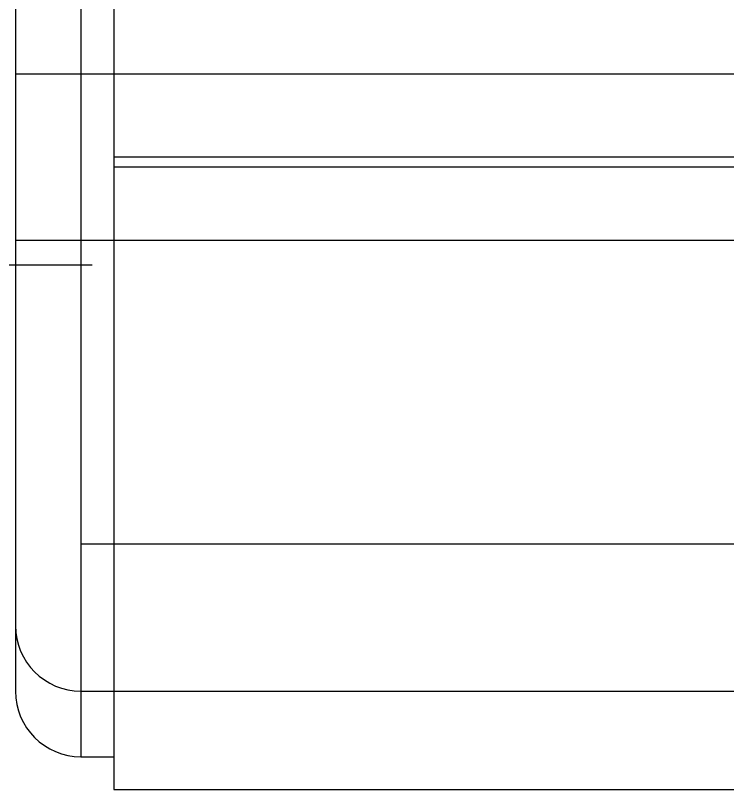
# Model space of a CAD drawing. Extents: x -609 to 549, y 145 to 558.
# Drawn here: x -437.77 to -416.04, y 337.56 to 361.18 of the extents above; entities that cross this region are included whole.
import ezdxf

# ---------------------------------------------------------------- set-up
doc = ezdxf.new("R2010")
doc.units = 0
doc.linetypes.add('CENTER', pattern=[12, 7.5, -1.5, 1.5, -1.5])
doc.linetypes.add('CONTINOUS', pattern=[0])
doc.layers.get('0').update_dxf_attribs({"linetype": 'CONTINUOUS'})
doc.layers.add('CENTER', color=1, linetype='CENTER')

msp = doc.modelspace()

# ---------------------------------------------------------------- linework, layer by layer
at = {"color": 7, "linetype": 'CONTINOUS'}
for p, q in [((-435.773, 398.061), (-435.773, 338.561)), ((-434.773, 398.061), (-434.773, 337.561)), ((-437.773, 396.061), (-437.773, 340.561)), ((-437.773, 359.397), (534.227, 359.397)), ((-434.773, 356.861), (534.227, 356.861)), ((-434.773, 356.561), (534.227, 356.561)), ((-437.773, 354.325), (534.227, 354.325)), ((-435.773, 345.061), (535.227, 345.061)), ((-435.773, 340.561), (535.227, 340.561)), ((-435.773, 338.561), (-434.773, 338.561)), ((-434.773, 337.561), (534.227, 337.561))]:
    msp.add_line(p, q, dxfattribs=at)
for centre in [(-435.773, 342.561), (-435.773, 340.561)]:
    msp.add_arc(centre, 2, 180, 270, dxfattribs=at)
at = {"layer": 'CENTER', "color": 1, "linetype": 'CENTER'}
msp.add_line((-435.433, 353.561), (-443.542, 353.561), dxfattribs=at)

doc.saveas('drawing.dxf')
